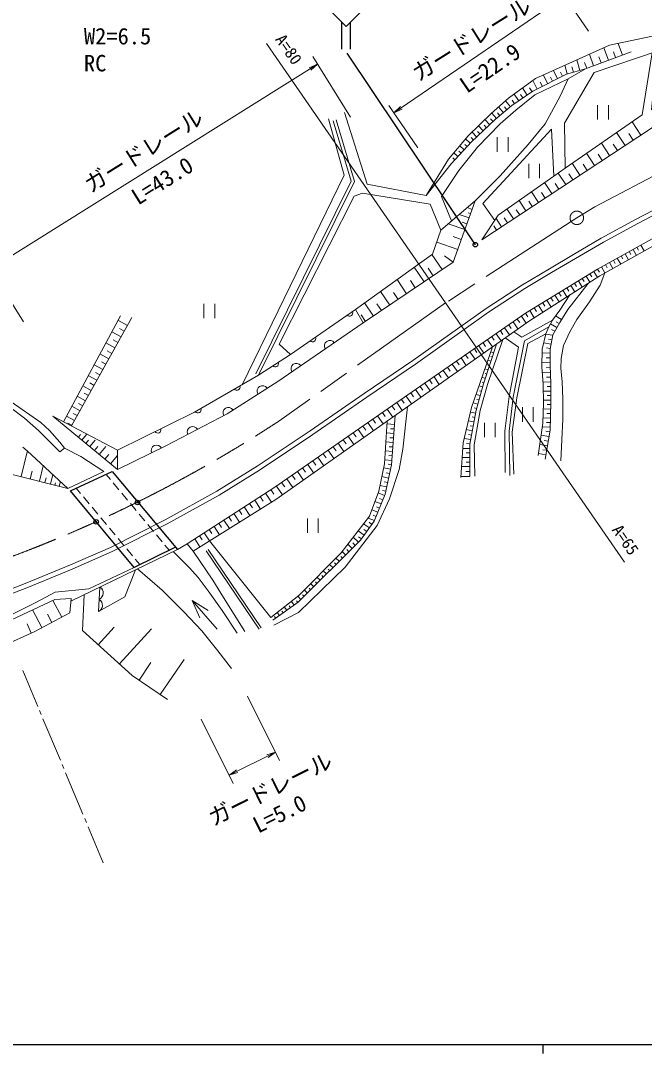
# Model space of a CAD drawing. Units: millimetres, scale not verified. Extents: x 40000 to 680000, y 20000 to 380000.
# Drawn here: x 109974 to 179268, y 204000 to 318724 of the extents above; entities that cross this region are included whole.
import ezdxf
from ezdxf.enums import TextEntityAlignment as Align

# ---------------------------------------------------------------- set-up
doc = ezdxf.new("R2010")
doc.units = ezdxf.units.MM
doc.header["$LTSCALE"] = 1000
doc.header["$PDMODE"] = 32
doc.header["$PDSIZE"] = 500
doc.linetypes.add('CHAIN', pattern=[18.5, 12, -1.5, 3.5, -1.5])
for name, color, linetype, lineweight in [('M-BMK', 2, 'CHAIN', 13), ('M-BMK-HTXT', 7, 'Continuous', 13), ('M-STR-HTXT', 7, 'Continuous', 13), ('M-STR-STR1', 1, 'Continuous', 25), ('M-STR-STRC', 7, 'Continuous', 25), ('M-TTL-BAND', 7, 'Continuous', 25), ('M-WORK', 1, 'Continuous', 13)]:
    doc.layers.add(name, color=color, linetype=linetype, lineweight=lineweight)
doc.layers.add('M-OTRS', color=6, linetype='Continuous')
doc.styles.add('ＭＳ ゴシック', font='')
doc.styles.get('ＭＳ ゴシック').set_extended_font_data('MS Gothic')

# ---------------------------------------------------------------- blocks, each defined once
blk = doc.blocks.new('open_arrow')
at = {"color": 0, "linetype": 'Continuous', "lineweight": -2}
blk.add_lwpolyline([(7.5, 1.25), (0, 0), (7.5, -1.25)], dxfattribs=at)

msp = doc.modelspace()

# ---------------------------------------------------------------- linework, layer by layer
at = {"layer": 'M-BMK'}
msp.add_lwpolyline([(193436, 307922), (182987, 302901), (173769, 298046), (171763, 296818), (157182, 287372), (138396, 274062)], dxfattribs=at)
msp.add_circle((171763, 296818), 750, dxfattribs=at)
msp.add_arc((56413, 399675), 150000, 280.86027, 303.13108, dxfattribs=at)
at = {"layer": 'M-BMK-HTXT'}
for p, q in [((137302, 316178), (157182, 287372)), ((157182, 287372), (177063, 258566)), ((111876, 242548), (110203, 246546)), ((112262, 241625), (112069, 242087)), ((114386, 236552), (112456, 241164)), ((114772, 235629), (114579, 236091)), ((116895, 230556), (114965, 235168)), ((117281, 229633), (117088, 230095)), ((119148, 225174), (117474, 229172))]:
    msp.add_line(p, q, dxfattribs=at)
at = {"layer": 'M-OTRS'}
for p in [(122963, 265186), (118368, 263038)]:
    msp.add_point(p, dxfattribs=at)
at = {"layer": 'M-STR-HTXT'}
for p, q in [((151440, 308468), (170402, 321450)), ((173060, 317569), (169838, 322275)), ((146627, 308013), (142423, 314735)), ((106603, 291153), (142953, 313888)), ((154097, 304587), (150875, 309293)), ((110278, 285278), (106073, 292001)), ((135173, 243692), (138727, 236551)), ((130036, 241135), (133590, 233995)), ((133145, 234890), (138281, 237446))]:
    msp.add_line(p, q, dxfattribs=at)
at = {"layer": 'M-STR-STR1'}
for p, q in [((115517, 266507), (120135, 268623)), ((120135, 268623), (127401, 259971)), ((122574, 257990), (115517, 266507)), ((127182, 260232), (122574, 257990))]:
    msp.add_line(p, q, dxfattribs=at)
at = {"layer": 'M-STR-STRC'}
for p, q in [((145637, 318564), (145637, 315564)), ((146637, 315564), (146637, 318564)), ((146227, 315104), (160484, 293837))]:
    msp.add_line(p, q, dxfattribs=at)
msp.add_lwpolyline([(146137, 318064), (152501, 324428), (146137, 330792), (139773, 324428)], close=True, dxfattribs=at)
msp.add_circle((160484, 293837), 250, dxfattribs=at)
at = {"layer": 'M-TTL-BAND'}
for p, q in [((40000, 205000), (579000, 205000)), ((168000, 205000), (168000, 204000))]:
    msp.add_line(p, q, dxfattribs=at)
at = {"layer": 'M-WORK'}
for p, q in [((175289, 314327), (174781, 315715)), ((176852, 314898), (176375, 316200)), ((172084, 313204), (171751, 314356)), ((173622, 313717), (173158, 314987)), ((174456, 314022), (174202, 314716)), ((176070, 314612), (175832, 315263)), ((170701, 312804), (170425, 313761)), ((171393, 313004), (171226, 313580)), ((172860, 313438), (172628, 314073)), ((167363, 311123), (166874, 312082)), ((168529, 311717), (168034, 312689)), ((169079, 311997), (168846, 312456)), ((169630, 312278), (169162, 313195)), ((170162, 312549), (169936, 312993)), ((166259, 310456), (165721, 311251)), ((166794, 310818), (166492, 311264)), ((167946, 311420), (167698, 311906)), ((164398, 309168), (163835, 309832)), ((164844, 309498), (164585, 309882)), ((165305, 309810), (164785, 310577)), ((165782, 310133), (165513, 310530)), ((163602, 308493), (163059, 309133)), ((164000, 308831), (163718, 309163)), ((174068, 309351), (174068, 307751)), ((175268, 307751), (175268, 309351)), ((162099, 307163), (161563, 307735)), ((162463, 307505), (162187, 307800)), ((162834, 307841), (162310, 308458)), ((163218, 308167), (162946, 308487)), ((178893, 306020), (177926, 307489)), ((160640, 305795), (160129, 306340)), ((161005, 306137), (160743, 306416)), ((161369, 306479), (160846, 307037)), ((161734, 306821), (161466, 307107)), ((159920, 305101), (159409, 305578)), ((160275, 305453), (160020, 305725)), ((162933, 305763), (162933, 304163)), ((164133, 304163), (164133, 305763)), ((177131, 304860), (176189, 306290)), ((178012, 305440), (177528, 306174)), ((158557, 303638), (158115, 304050)), ((158898, 304004), (158659, 304226)), ((159239, 304370), (158762, 304814)), ((159580, 304735), (159324, 304974)), ((175414, 303730), (174497, 305123)), ((176272, 304295), (175801, 305010)), ((158216, 303272), (157995, 303478)), ((172114, 301557), (171244, 302879)), ((173742, 302629), (172849, 303986)), ((174578, 303179), (174119, 303876)), ((166416, 302808), (166416, 301208)), ((167616, 301208), (167616, 302808)), ((170528, 300513), (169688, 301788)), ((172928, 302093), (172481, 302771)), ((168998, 299506), (168190, 300733)), ((169763, 300009), (169343, 300647)), ((171321, 301035), (170886, 301696)), ((167525, 298536), (166745, 299721)), ((168261, 299021), (167857, 299634)), ((166104, 297601), (165351, 298744)), ((166815, 298068), (166425, 298661)), ((159790, 296815), (158701, 297202)), ((160125, 297757), (159581, 297951)), ((159958, 297286), (159686, 297383)), ((164732, 296697), (164006, 297801)), ((165418, 297149), (165042, 297721)), ((159326, 295508), (157482, 296163)), ((159558, 296162), (159014, 296355)), ((163408, 295826), (162791, 296763)), ((164070, 296262), (163707, 296813)), ((162846, 295456), (162538, 295924)), ((158540, 293295), (156203, 294125)), ((158933, 294402), (158011, 294729)), ((178887, 293800), (179255, 293136)), ((156806, 291062), (155674, 292738)), ((158039, 291895), (157079, 292610)), ((176701, 292587), (176887, 292251)), ((177138, 292829), (177510, 292160)), ((177575, 293072), (177761, 292737)), ((178012, 293315), (178382, 292648)), ((178449, 293557), (178634, 293224)), ((174952, 291616), (175140, 291277)), ((175389, 291858), (175764, 291184)), ((175827, 292101), (176014, 291764)), ((176264, 292344), (176637, 291672)), ((154795, 289703), (153701, 291323)), ((155800, 290382), (155234, 291220)), ((172800, 290346), (173216, 289669)), ((173226, 290608), (173434, 290269)), ((173652, 290869), (174058, 290208)), ((174078, 291130), (174267, 290791)), ((174515, 291373), (174891, 290695)), ((152851, 288391), (151795, 289955)), ((153823, 289047), (153276, 289857)), ((171096, 289299), (171530, 288591)), ((171522, 289560), (171739, 289207)), ((171948, 289822), (172373, 289130)), ((172374, 290084), (172586, 289738)), ((150974, 287123), (149953, 288634)), ((151913, 287757), (151384, 288539)), ((169341, 288220), (169795, 287481)), ((169784, 288493), (170011, 288123)), ((170228, 288765), (170672, 288042)), ((170662, 289032), (170884, 288670)), ((130332, 287279), (130332, 285679)), ((131532, 285679), (131532, 287279)), ((149160, 285898), (148174, 287358)), ((150067, 286510), (149557, 287266)), ((167508, 287094), (167982, 286321)), ((167971, 287378), (168208, 286992)), ((168434, 287663), (168898, 286908)), ((168887, 287942), (169120, 287564)), ((114732, 274167), (121049, 285940)), ((122316, 285729), (115625, 273696)), ((147188, 286651), (148032, 285136)), ((148284, 285306), (147791, 286036)), ((165619, 285898), (166153, 285128)), ((166082, 286217), (166327, 285818)), ((166560, 286512), (167045, 285722)), ((167034, 286803), (167276, 286408)), ((170062, 285514), (169400, 285926)), ((121830, 284855), (120780, 285439)), ((121480, 284226), (120955, 284517)), ((163746, 284599), (164290, 283815)), ((164217, 284925), (164488, 284533)), ((164687, 285251), (165226, 284475)), ((165153, 285575), (165422, 285186)), ((169554, 284652), (168847, 285055)), ((169802, 285087), (169463, 285279)), ((121129, 283596), (120099, 284169)), ((162318, 283609), (162594, 283210)), ((162797, 283941), (163345, 283150)), ((163271, 284270), (163546, 283875)), ((169080, 283776), (168313, 283911)), ((169307, 284217), (168953, 284419)), ((120442, 282359), (119430, 282922)), ((120786, 282977), (120270, 283264)), ((160384, 282268), (160665, 281862)), ((160872, 282607), (161430, 281801)), ((161355, 282942), (161634, 282539)), ((161839, 283277), (162392, 282478)), ((168906, 282791), (168081, 282936)), ((168819, 282296), (168406, 282369)), ((168993, 283283), (168610, 283351)), ((119766, 281144), (118772, 281697)), ((120104, 281752), (119598, 282033)), ((158911, 281248), (159480, 280427)), ((159403, 281589), (159688, 281179)), ((159896, 281930), (160459, 281117)), ((162527, 281839), (162207, 281943)), ((162373, 281364), (162213, 281415)), ((168804, 281794), (167907, 281805)), ((168797, 281256), (168349, 281262)), ((119103, 279952), (118127, 280494)), ((119435, 280548), (118938, 280824)), ((157416, 280211), (157705, 279793)), ((157917, 280559), (158491, 279731)), ((158414, 280903), (158701, 280489)), ((161912, 279936), (161552, 280053)), ((162220, 280888), (161879, 280998)), ((162066, 280412), (161896, 280467)), ((168790, 280718), (167899, 280729)), ((168797, 280183), (168352, 280163)), ((118452, 278780), (117493, 279313)), ((118778, 279366), (118290, 279637)), ((155391, 278808), (155686, 278382)), ((155902, 279162), (156487, 278319)), ((156408, 279513), (156701, 279091)), ((156914, 279864), (157494, 279028)), ((161604, 278985), (161225, 279108)), ((161758, 279461), (161578, 279519)), ((168822, 279649), (167943, 279608)), ((168846, 279122), (168407, 279101)), ((117812, 277630), (116871, 278154)), ((118132, 278205), (117653, 278472)), ((153850, 277739), (154445, 276880)), ((154365, 278097), (154663, 277667)), ((154881, 278454), (155471, 277603)), ((161308, 278030), (160892, 278147)), ((161450, 278509), (161260, 278571)), ((168871, 278595), (168021, 278555)), ((168880, 278084), (168454, 278084)), ((117184, 276501), (116260, 277015)), ((117498, 277066), (117028, 277327)), ((152285, 276655), (152588, 276217)), ((152810, 277018), (153411, 276152)), ((153330, 277379), (153630, 276945)), ((161037, 277067), (160565, 277201)), ((160901, 276586), (160665, 276653)), ((161173, 277549), (160965, 277607)), ((168880, 277574), (168044, 277574)), ((168880, 276571), (168056, 276571)), ((168880, 277072), (168462, 277072)), ((116568, 275392), (115660, 275897)), ((116876, 275946), (116414, 276203)), ((150701, 275556), (151313, 274674)), ((151230, 275924), (151536, 275482)), ((151760, 276291), (152366, 275416)), ((160765, 276105), (160237, 276254)), ((160629, 275624), (160365, 275698)), ((165712, 275770), (165712, 274170)), ((166912, 274170), (166912, 275770)), ((168858, 275571), (168038, 275596)), ((168873, 276071), (168461, 276084)), ((115962, 274303), (115071, 274798)), ((116265, 274847), (115811, 275100)), ((149092, 274441), (149404, 273992)), ((149632, 274815), (150249, 273924)), ((150166, 275186), (150475, 274740)), ((160339, 274153), (159711, 274270)), ((160522, 275136), (159943, 275244)), ((160430, 274644), (160141, 274698)), ((168827, 274572), (168007, 274597)), ((168843, 275071), (168433, 275084)), ((115665, 273768), (115219, 274016)), ((147464, 273313), (148093, 272405)), ((148008, 273690), (148323, 273236)), ((148553, 274067), (149176, 273168)), ((151507, 273863), (150680, 273921)), ((151471, 273364), (151058, 273393)), ((160156, 273170), (159479, 273296)), ((160247, 273661), (159933, 273720)), ((161490, 274035), (161490, 272435)), ((162690, 272435), (162690, 274035)), ((168797, 273572), (167930, 273599)), ((168756, 273055), (168328, 273126)), ((168812, 274072), (168402, 274084)), ((116386, 272446), (116641, 272754)), ((116772, 272128), (117281, 272744)), ((117214, 271763), (117518, 272131)), ((117655, 271398), (118264, 272134)), ((145811, 272167), (146131, 271705)), ((146365, 272551), (147000, 271635)), ((146915, 272932), (147232, 272474)), ((151365, 271868), (150561, 271925)), ((151436, 272865), (150621, 272923)), ((151401, 272366), (150993, 272395)), ((159972, 272187), (159247, 272322)), ((160064, 272678), (159726, 272741)), ((168670, 272542), (167800, 272688)), ((168582, 272020), (168147, 272093)), ((110020, 268067), (110713, 270839)), ((110232, 271346), (110695, 270945)), ((110695, 270945), (115230, 266765)), ((118183, 270962), (118547, 271401)), ((118711, 270526), (119438, 271405)), ((144137, 271007), (144784, 270074)), ((144697, 271395), (145020, 270928)), ((145256, 271782), (145897, 270858)), ((151295, 270870), (150502, 270926)), ((151330, 271369), (150928, 271397)), ((159877, 271195), (159089, 271195)), ((159881, 271695), (159518, 271763)), ((168494, 271498), (167650, 271640)), ((168409, 270991), (167987, 271062)), ((119342, 270005), (119776, 270530)), ((119972, 269484), (120743, 270417)), ((142438, 269829), (142767, 269354)), ((143008, 270224), (143660, 269283)), ((143573, 270615), (143899, 270145)), ((151224, 269873), (150442, 269928)), ((151259, 270371), (150863, 270400)), ((159877, 270195), (159028, 270195)), ((159877, 269686), (159453, 269686)), ((159877, 270695), (159483, 270695)), ((168324, 270485), (167505, 270622)), ((111035, 267813), (111247, 268659)), ((112050, 267559), (112473, 269251)), ((140718, 268637), (141383, 267678)), ((141293, 269035), (141626, 268556)), ((141868, 269434), (142527, 268484)), ((151077, 268886), (150323, 269055)), ((150969, 268398), (150591, 268482)), ((151186, 269374), (150804, 269460)), ((159877, 269176), (158966, 269176)), ((159877, 268629), (159422, 268629)), ((112670, 267405), (112799, 267921)), ((113289, 267250), (113547, 268282)), ((113774, 267128), (113839, 267387)), ((114259, 267007), (114388, 267523)), ((119473, 268320), (119939, 267758)), ((120258, 267373), (120897, 266604)), ((138972, 267426), (139310, 266938)), ((139558, 267832), (140228, 266865)), ((140138, 268235), (140473, 267751)), ((150860, 267910), (150110, 268077)), ((150751, 267422), (150376, 267506)), ((159877, 268082), (158899, 268082)), ((116143, 266794), (116638, 266198)), ((121216, 266219), (121855, 265450)), ((137175, 266229), (137830, 265216)), ((137783, 266622), (138110, 266115)), ((138386, 267020), (139063, 266044)), ((150398, 265966), (149683, 266251)), ((150642, 266934), (149898, 267100)), ((150533, 266446), (150161, 266529)), ((116958, 265814), (117598, 265045)), ((122175, 265065), (122813, 264296)), ((135402, 265081), (135716, 264595)), ((135985, 265458), (136627, 264466)), ((136580, 265844), (136901, 265347)), ((150027, 265038), (149341, 265311)), ((150212, 265502), (149855, 265644)), ((117917, 264661), (118557, 263892)), ((123133, 263911), (123772, 263142)), ((133675, 263964), (134291, 263011)), ((134247, 264334), (134555, 263858)), ((134818, 264704), (135447, 263732)), ((149657, 264109), (148998, 264371)), ((149842, 264573), (149499, 264710)), ((118877, 263508), (119516, 262739)), ((124091, 262757), (124730, 261988)), ((132006, 262884), (132302, 262427)), ((132555, 263239), (133159, 262306)), ((133115, 263602), (133417, 263135)), ((141841, 263416), (141841, 261816)), ((143041, 261816), (143041, 263416)), ((148714, 262362), (148077, 262822)), ((149287, 263180), (148574, 263464)), ((149006, 262768), (148695, 262992)), ((149472, 263644), (149143, 263775)), ((119836, 262354), (120476, 261586)), ((125049, 261603), (125688, 260834)), ((130381, 261833), (130961, 260937)), ((130919, 262181), (131209, 261733)), ((131457, 262529), (132049, 261614)), ((148128, 261552), (147463, 262032)), ((148421, 261957), (148103, 262187)), ((120796, 261201), (121435, 260433)), ((126007, 260449), (126474, 259887)), ((129327, 261151), (129895, 260273)), ((129854, 261492), (130138, 261053)), ((146791, 260072), (146315, 260551)), ((147146, 260425), (146862, 260710)), ((147501, 260777), (146933, 261348)), ((147835, 261146), (147503, 261386)), ((115542, 254231), (127401, 259971)), ((121755, 260048), (122395, 259280)), ((130578, 259834), (136483, 251135)), ((130790, 259983), (136695, 251284)), ((146082, 259368), (145697, 259755)), ((146436, 259720), (146198, 259959)), ((122714, 258895), (123210, 258300)), ((144663, 257958), (144305, 258318)), ((145017, 258310), (144836, 258493)), ((145372, 258663), (145009, 259028)), ((145727, 259015), (145535, 259209)), ((143598, 256901), (143423, 257078)), ((143953, 257253), (143602, 257607)), ((144308, 257606), (144129, 257786)), ((142534, 255844), (142194, 256186)), ((142889, 256196), (142716, 256370)), ((143244, 256549), (142898, 256897)), ((118618, 253068), (118785, 255800)), ((141115, 254435), (140777, 254775)), ((141470, 254787), (141303, 254955)), ((141825, 255139), (141491, 255475)), ((142179, 255492), (142010, 255663)), ((114546, 252472), (113562, 254316)), ((131805, 251123), (129025, 254290)), ((129025, 254290), (129894, 252391)), ((129025, 254290), (130796, 253182)), ((139530, 253222), (139265, 253596)), ((139938, 253511), (139793, 253717)), ((140346, 253800), (140055, 254212)), ((140754, 254089), (140616, 254285)), ((112334, 251291), (111286, 253254)), ((113440, 251882), (112948, 252803)), ((138306, 252355), (138187, 252523)), ((138714, 252644), (138476, 252980)), ((139122, 252933), (138990, 253120)), ((111144, 250687), (110685, 251701)), ((118596, 249390), (120373, 251350)), ((120947, 247258), (124501, 251177)), ((123123, 245454), (124453, 247403)), ((125461, 243858), (128122, 247755))]:
    msp.add_line(p, q, dxfattribs=at)
for points in [[(155027, 299290), (157503, 303327), (159707, 305930), (162264, 308416), (164164, 310129), (167189, 312310), (175398, 315992), (181778, 317352), (185685, 318592), (188093, 319530), (190829, 321125), (193191, 322923), (197600, 326863), (199852, 329615), (202009, 331679), (202493, 332590), (202826, 333976), (201849, 345172)], [(161195, 294369), (179936, 306706), (188895, 313015), (195838, 317495), (201607, 320286), (206158, 322139), (210848, 323335), (214906, 324062), (220512, 324180), (228302, 323636), (237438, 322241), (243536, 320857), (245099, 322467), (246248, 324202), (246764, 326032), (244395, 339518)], [(219952, 325983), (214735, 325649), (210372, 325055), (205744, 323976), (202237, 322752), (199400, 321369), (195131, 318929), (190628, 316091), (187860, 314285), (180050, 308820), (180706, 315337), (173686, 312976), (170386, 307347), (170483, 302354), (169217, 301452)], [(170483, 302354), (179039, 308256), (180128, 315142)], [(170808, 312257), (172725, 313389), (177791, 315242)], [(172725, 313389), (170614, 312779), (166884, 310879), (164563, 309308), (162710, 307736), (160059, 305250), (157808, 302834), (155027, 299290)], [(157850, 296476), (156749, 299173), (158657, 302081), (160721, 304677), (163254, 307272), (164989, 308789), (167084, 310478), (170808, 312257), (169904, 310321), (168257, 307267), (166367, 304963), (163248, 301499), (160460, 298700)], [(128487, 260608), (138207, 266896), (166070, 286210), (174057, 291118), (188270, 299011), (194251, 301473), (201639, 304218), (210083, 306188), (217506, 307525), (226301, 308475), (235519, 308686), (241781, 307982), (257191, 305660), (258105, 302001), (252758, 293769)], [(252089, 294472), (256874, 301966), (255854, 305097), (247469, 306199), (241582, 307020), (235460, 307654), (226336, 307724), (220449, 307443), (217565, 306950), (210106, 305590), (204688, 304464), (201662, 303619), (194509, 300641), (188622, 298108), (180554, 293862), (174326, 290379), (166516, 285384), (138324, 265524), (129128, 259795)], [(134568, 278274), (145935, 301574), (144176, 307801)], [(136085, 279488), (146678, 300895), (144677, 307588)], [(136399, 279333), (147053, 300863), (145012, 307689)], [(145938, 308515), (148487, 300557), (155027, 299290)], [(161195, 294369), (163025, 297113), (169217, 301452), (168935, 306683), (161336, 298427), (162639, 296534)], [(156660, 295463), (155462, 298326), (147965, 299570), (147042, 299226), (138681, 282796), (139941, 281620)], [(85551, 248913), (92739, 250570), (99494, 252399), (105435, 254244), (110470, 256183), (115505, 258263), (119946, 260202), (126028, 263267), (131767, 266456), (136239, 269224), (142149, 273164), (148154, 277292), (153564, 280982), (161679, 286737), (165729, 289379), (168715, 291162), (171381, 292733), (174477, 294547), (178292, 296626), (183061, 299128)], [(85663, 248426), (92860, 250085), (99633, 251919), (105599, 253772), (110655, 255719), (115701, 257803), (120158, 259749), (126262, 262825), (132020, 266025), (136509, 268803), (142430, 272750), (148436, 276880), (153849, 280572), (161960, 286323), (165994, 288955), (168970, 290732), (171634, 292302), (174723, 294112), (178528, 296186), (183290, 298684)], [(147188, 286651), (155746, 292789), (156660, 295463), (160460, 298700), (158044, 291898), (148032, 285136)], [(174891, 290695), (174368, 289326), (173172, 287473), (171765, 285527), (170991, 284155), (170287, 282630), (170029, 281199), (169982, 280097), (170123, 278619), (170194, 276661), (170194, 274444), (170088, 272158), (169982, 269836)], [(168247, 270023), (168786, 273237), (168880, 276286), (168880, 278397), (168786, 280414), (168810, 282243), (169091, 283838), (169865, 285198), (170756, 286629), (173016, 289541)], [(170998, 288251), (169873, 286574), (169048, 285445), (168673, 284717), (168321, 283943), (167911, 282220), (167895, 280265), (168036, 278350), (168059, 276262), (167989, 274011), (167473, 270399)], [(120743, 270995), (129281, 275217), (136399, 279333), (139941, 281620), (147188, 286651)], [(90685, 285376), (96544, 274731), (101376, 270697), (108600, 268422), (115230, 266765)], [(148032, 285136), (138533, 278651), (132904, 275062), (126114, 271474), (120743, 268847)], [(164310, 268182), (164240, 273108), (164709, 276907), (165952, 283169), (168673, 284717)], [(164759, 284146), (165671, 283545), (169048, 285445)], [(163802, 283472), (165295, 282435), (164263, 276954), (163771, 273131), (163794, 268534)], [(168321, 283943), (166327, 282865), (165084, 276837), (164592, 272990), (164756, 268346)], [(158892, 267971), (159127, 271818), (160065, 275758), (162392, 282478)], [(162835, 282791), (161402, 278361), (160581, 275453), (159877, 271677), (159877, 268065)], [(160417, 268112), (160347, 271606), (161027, 275430), (161824, 278314), (163562, 283303)], [(138087, 251554), (140855, 252992), (146031, 257996), (149572, 262655), (150956, 265587), (152012, 268871), (152434, 271122), (152956, 275831)], [(130961, 260937), (137774, 252432), (140870, 254848), (145584, 259609), (148750, 263690), (149759, 266458), (150416, 269484), (150699, 274242)], [(151578, 274860), (151190, 269390), (150463, 266130), (149266, 263127), (147742, 261017), (140799, 254121), (137985, 252127)], [(115230, 266765), (119223, 268631), (116666, 270296), (114837, 271235)], [(127401, 259971), (128487, 260608), (129128, 259795), (131321, 256582), (132518, 254635), (134886, 250859)], [(134042, 250671), (132353, 253204), (130805, 255386), (129703, 256863), (128718, 257942), (126909, 259733)], [(122574, 257990), (117539, 255590), (113818, 255215), (111668, 254069), (108760, 252639), (105922, 251395), (102998, 250301), (100511, 249582), (98823, 249128), (94835, 248675), (88987, 247189), (86196, 246374)], [(122726, 257708), (121542, 254710), (118618, 253068)], [(122947, 257815), (125707, 255437), (128115, 253061), (130085, 250950), (131899, 248729), (133400, 246744)], [(117035, 254954), (116835, 250987), (122370, 245968), (126287, 243294)], [(86307, 245937), (89144, 246798), (94992, 248346), (99276, 248722), (103076, 249785), (106563, 251051), (113771, 254413), (115569, 254538), (115428, 252943), (111535, 250864), (107939, 249238), (105046, 248190), (101903, 247424), (99636, 247064), (96180, 246767), (91567, 246783), (91020, 247295)]]:
    msp.add_lwpolyline(points, dxfattribs=at)
for points in [[(114837, 271235), (114321, 270812), (111952, 273197), (110404, 274557), (108731, 275824), (106870, 276918), (105213, 277700), (107183, 277215), (108918, 276371), (112233, 274088), (113187, 273181), (114344, 271915)], [(120743, 268847), (113543, 274795), (120743, 270995)]]:
    msp.add_lwpolyline(points, close=True, dxfattribs=at)
for centre, radius, start, end in [((146512, 286248), 354, 223.56482, 25.96999), ((142405, 283396), 354, 223.56482, 25.96999), ((144316, 282599), 600, 34.32198, 214.32198), ((138262, 280601), 354, 221.64755, 24.05273), ((140600, 280062), 600, 34.32198, 214.32198), ((133994, 278005), 354, 218.83622, 21.2414), ((136848, 277577), 600, 32.51751, 212.51751), ((129665, 275502), 354, 218.83622, 21.2414), ((133054, 275158), 600, 32.51751, 212.51751), ((125201, 273260), 354, 215.11006, 17.51524), ((129083, 273043), 600, 27.85634, 207.85634), ((125088, 270972), 600, 26.06247, 206.06247), ((118358, 255141), 785, 295.88335, 57.11909), ((118275, 253775), 785, 295.88335, 57.11909)]:
    msp.add_arc(centre, radius, start, end, dxfattribs=at)

# ---------------------------------------------------------------- block references
at = {"layer": 'M-STR-HTXT', "xscale": 133, "yscale": 133}
for p, rotation in [((142953, 313888), 212), ((151440, 308468), 34.4), ((138281, 237446), 206.5), ((133145, 234890), 26.5)]:
    msp.add_blockref('open_arrow', p, dxfattribs=dict(at, rotation=rotation))

# ---------------------------------------------------------------- texts
at = {"layer": 'M-BMK-HTXT', "style": 'ＭＳ ゴシック'}
for s, p in [('A=80', (139762, 315530)), ('A=65', (177173, 261044))]:
    msp.add_text(s, height=1320, rotation=304.612, dxfattribs=at).set_placement(p, align=Align.MIDDLE_CENTER)
at = {"layer": 'M-STR-HTXT', "style": 'ＭＳ ゴシック'}
for rotation, p in [(32.023, (160050, 316680)), (32.023, (123633, 304281)), (26.46, (137699, 233375))]:
    msp.add_text('ガードレール', height=1833, rotation=rotation, dxfattribs=at).set_placement(p, align=Align.MIDDLE_CENTER)
for s, p in [('W2=6.5', (117000, 317000)), ('RC', (117000, 314000))]:
    msp.add_text(s, height=1833, dxfattribs=at).set_placement(p, align=Align.MIDDLE_LEFT)
for s, rotation, p in [('L=22.9', 34.396, (162952, 312248)), ('L=43.0', 32.023, (126483, 299689)), ('L=5.0', 26.46, (139399, 229299))]:
    msp.add_text(s, height=1833, rotation=rotation, dxfattribs=at).set_placement(p, align=Align.BOTTOM_CENTER)

doc.saveas('drawing.dxf')
